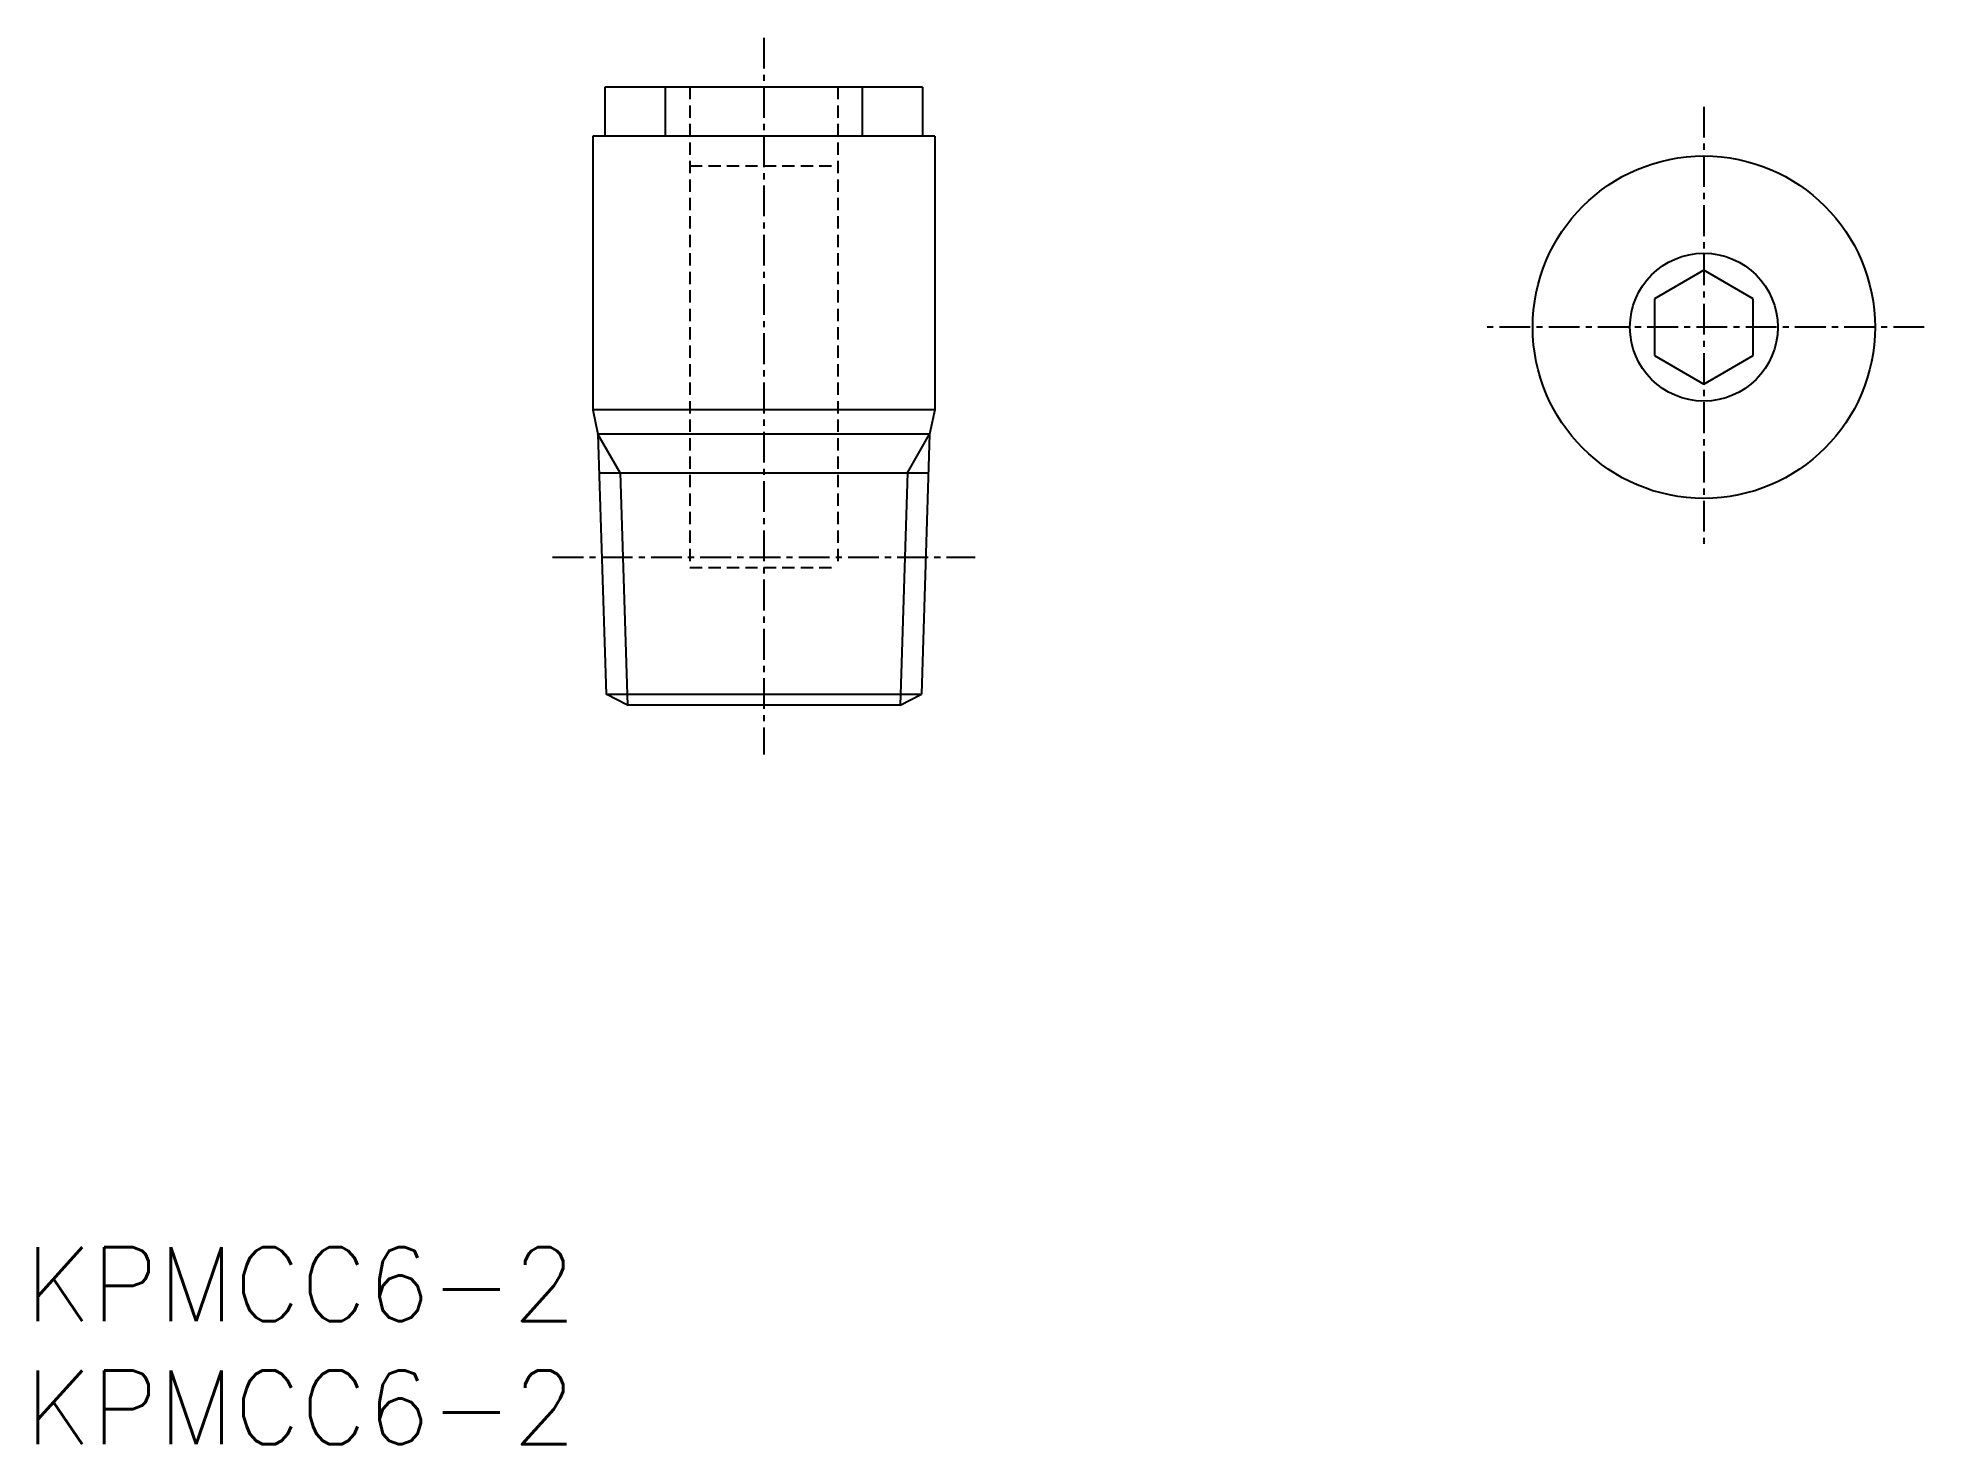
# Model space of a CAD drawing. Extents: x 0.5 to 77.1, y 0 to 57.1.
import ezdxf

# ---------------------------------------------------------------- set-up
doc = ezdxf.new("R2010")
doc.units = 0
doc.linetypes.add('CENTER', pattern=[2, 1.25, -0.25, 0.25, -0.25])
doc.linetypes.add('DASHED', pattern=[0.75, 0.5, -0.25])
doc.layers.get('0').update_dxf_attribs({"linetype": 'CONTINUOUS'})
doc.layers.add('CENTER', color=1, linetype='CENTER')
doc.styles.get("Standard").update_dxf_attribs({"font": 'txt.shx'})

# ---------------------------------------------------------------- blocks, each defined once
blk = doc.blocks.new('*U9')
at = {"color": 7, "linetype": 'CONTINUOUS'}
blk.add_text('KPMCC6-2', height=3, dxfattribs=at).set_placement((0, 0))
blk = doc.blocks.new('*U10')
at = {"color": 7, "linetype": 'CONTINUOUS'}
blk.add_text('KPMCC6-2', height=3, dxfattribs=at).set_placement((0, 5))

msp = doc.modelspace()

# ---------------------------------------------------------------- linework, layer by layer
at = {"color": 7, "linetype": 'CONTINUOUS'}
for p, q in [((36.45, 55.1), (23.55, 55.1)), ((23.55, 55.1), (23.55, 53.1)), ((26, 55.1), (26, 53.1)), ((34, 55.1), (34, 53.1)), ((36.45, 55.1), (36.45, 53.1)), ((36.95, 53.1), (23.05, 53.1)), ((23.05, 53.1), (23.05, 42)), ((36.95, 53.1), (36.95, 42)), ((68.175, 47.659), (66.175, 46.505)), ((70.175, 46.505), (68.175, 47.659)), ((66.175, 46.505), (66.175, 44.195)), ((70.175, 44.195), (70.175, 46.505)), ((66.175, 44.195), (68.175, 43.041)), ((68.175, 43.041), (70.175, 44.195)), ((36.95, 42), (23.05, 42)), ((23.05, 42), (23.266, 41)), ((36.95, 42), (36.734, 41)), ((23.266, 41), (23.595, 30.453)), ((36.734, 41), (23.266, 41)), ((24.171, 39.433), (23.266, 41)), ((35.829, 39.433), (36.734, 41)), ((36.734, 41), (36.405, 30.453)), ((23.315, 39.433), (36.685, 39.433)), ((24.171, 39.433), (24.465, 30)), ((35.829, 39.433), (35.535, 30)), ((24.465, 30), (23.595, 30.453)), ((23.595, 30.453), (36.405, 30.453)), ((35.535, 30), (24.465, 30)), ((35.535, 30), (36.405, 30.453))]:
    msp.add_line(p, q, dxfattribs=at)
at = {"color": 3, "linetype": 'DASHED'}
for p, q in [((27, 55.1), (27, 35.6)), ((33, 55.1), (33, 35.6)), ((27, 51.9), (33, 51.9)), ((27, 35.6), (33, 35.6))]:
    msp.add_line(p, q, dxfattribs=at)
at = {"color": 7, "linetype": 'CONTINUOUS'}
msp.add_circle((68.175, 45.35), 6.95, dxfattribs=at)
at = {"color": 3, "linetype": 'CONTINUOUS'}
msp.add_circle((68.175, 45.35), 3, dxfattribs=at)
at = {"layer": 'CENTER', "color": 1, "linetype": 'CENTER'}
for p, q in [((30, 57.1), (30, 28)), ((68.175, 54.3), (68.175, 36.4)), ((77.125, 45.35), (59.225, 45.35)), ((21.421, 36.01), (38.579, 36.01))]:
    msp.add_line(p, q, dxfattribs=at)

# ---------------------------------------------------------------- block references
at = {"color": 7, "linetype": 'CONTINUOUS'}
for name in ['*U10', '*U9']:
    msp.add_blockref(name, (0, 0), dxfattribs=at)

doc.saveas('drawing.dxf')
